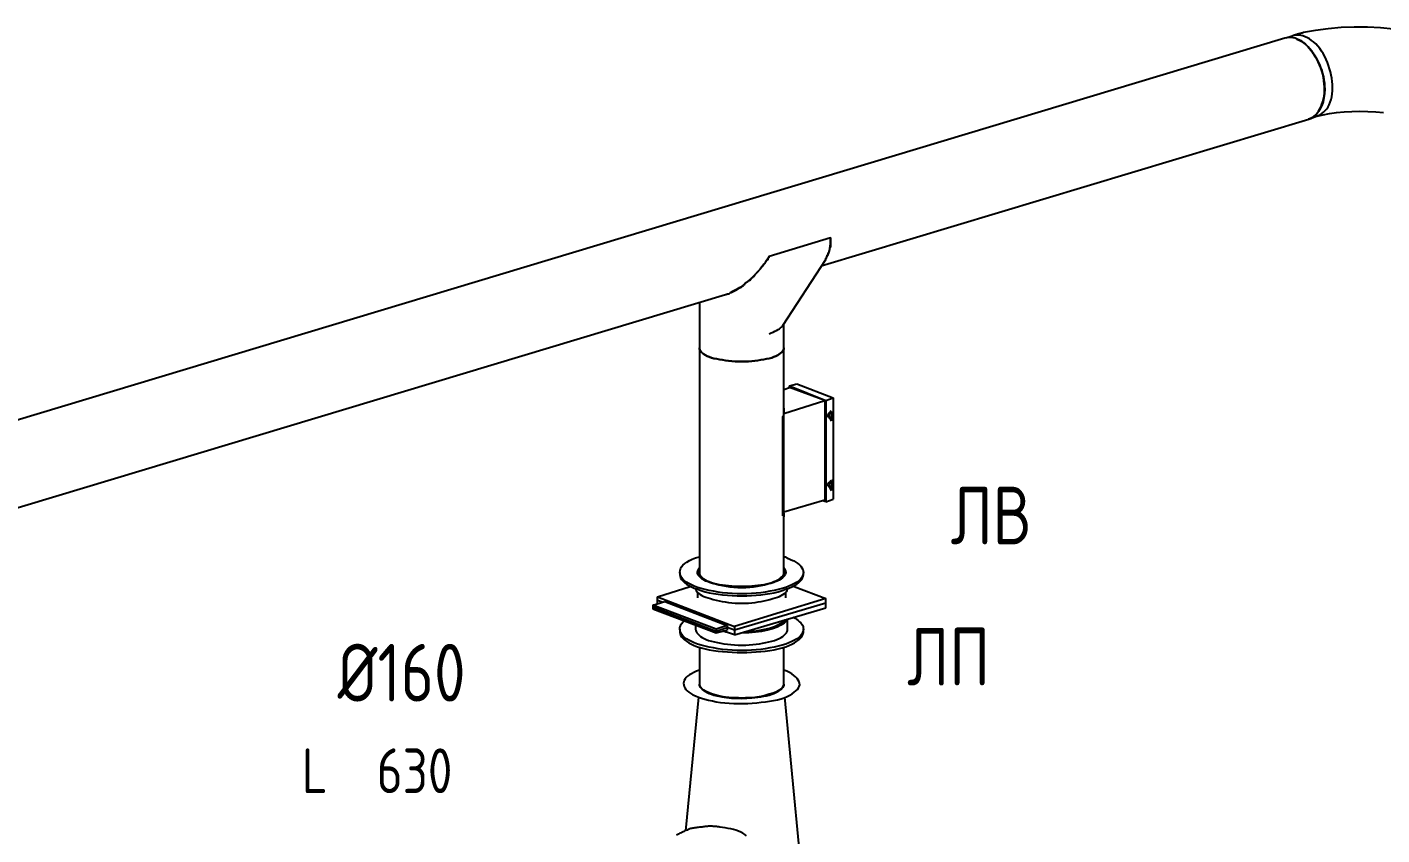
# Model space of a CAD drawing. Header units: metres. Extents: x 20 to 415, y 5 to 292.
# Drawn here: x 170.57 to 200.93, y 170.33 to 188.43 of the extents above; entities that cross this region are included whole.
import ezdxf

# ---------------------------------------------------------------- set-up
doc = ezdxf.new("R2010")
doc.units = ezdxf.units.M
for name, color, linetype in [('АРМАТУРА', 8, 'Continuous'), ('ВОЗДУХОВОДЫ', 7, 'Continuous'), ('ОБОЗНАЧЕНИЯ', 7, 'Continuous'), ('ОБОРУДОВАНИЕ', 8, 'Continuous')]:
    doc.layers.add(name, color=color, linetype=linetype)
doc.styles.add('GOST', font='isocpeur.ttf')

msp = doc.modelspace()

# ---------------------------------------------------------------- linework, layer by layer
at = {"layer": 'АРМАТУРА'}
for points in [[(187.653, 180.396), (187.82, 180.438)], [(187.653, 180.355), (187.653, 180.396)], [(187.653, 180.396), (188.465, 180.063)], [(187.82, 180.438), (188.632, 180.126)], [(187.528, 180.313), (187.653, 180.355)], [(188.444, 180.063), (187.653, 180.355)], [(188.465, 180.063), (188.632, 180.126)], [(188.632, 180.126), (188.632, 177.855)], [(187.507, 179.709), (187.513, 179.715), (187.517, 179.721), (187.521, 179.728), (187.523, 179.734), (187.525, 179.74), (187.527, 179.746), (187.527, 179.753), (187.528, 179.759), (187.528, 179.765), (187.528, 179.771)], [(187.507, 179.688), (187.513, 179.694), (187.517, 179.701), (187.521, 179.708), (187.523, 179.715), (187.525, 179.722), (187.527, 179.73), (187.527, 179.739), (187.528, 179.749), (187.528, 179.76), (187.528, 179.771)], [(187.507, 179.709), (187.513, 179.715), (187.517, 179.721), (187.521, 179.728), (187.523, 179.734), (187.525, 179.74), (187.527, 179.746), (187.527, 179.753), (187.528, 179.759), (187.528, 179.765), (187.528, 179.771)], [(187.528, 179.771), (188.444, 180.063)], [(187.528, 179.896), (187.528, 179.897), (187.528, 179.899), (187.528, 179.901), (187.528, 179.904), (187.528, 179.907), (187.528, 179.91), (187.528, 179.913), (187.528, 179.915), (187.528, 179.917), (187.528, 179.917)], [(187.528, 179.896), (187.528, 179.771)], [(187.528, 177.543), (187.528, 179.771)], [(187.528, 179.771), (187.528, 179.771), (187.528, 179.771)], [(188.444, 180.063), (188.444, 177.834)], [(188.465, 180.063), (188.465, 177.793)], [(188.528, 179.688), (188.527, 179.694), (188.526, 179.699), (188.523, 179.703), (188.52, 179.706), (188.517, 179.709), (188.514, 179.712), (188.511, 179.716), (188.509, 179.72), (188.507, 179.724), (188.507, 179.73), (188.512, 179.736), (188.517, 179.742), (188.521, 179.749), (188.525, 179.755), (188.528, 179.761), (188.531, 179.767), (188.534, 179.774), (188.538, 179.78), (188.543, 179.786), (188.549, 179.792)], [(188.59, 179.834), (188.549, 179.792)], [(188.569, 179.771), (188.564, 179.771), (188.559, 179.769), (188.556, 179.766), (188.553, 179.763), (188.551, 179.759), (188.55, 179.754), (188.549, 179.748), (188.549, 179.742), (188.549, 179.736), (188.549, 179.73), (188.549, 179.724), (188.549, 179.718), (188.549, 179.712), (188.55, 179.706), (188.551, 179.701), (188.553, 179.697), (188.556, 179.693), (188.559, 179.69), (188.564, 179.689), (188.569, 179.688)], [(188.569, 179.771), (188.611, 179.813)], [(188.59, 179.771), (188.632, 179.813)], [(188.59, 179.688), (188.591, 179.689), (188.592, 179.69), (188.595, 179.693), (188.597, 179.697), (188.601, 179.701), (188.604, 179.706), (188.606, 179.712), (188.609, 179.718), (188.61, 179.724), (188.611, 179.73), (188.611, 179.736), (188.611, 179.742), (188.61, 179.748), (188.61, 179.754), (188.608, 179.759), (188.606, 179.763), (188.604, 179.766), (188.6, 179.769), (188.596, 179.771), (188.59, 179.771)], [(188.59, 179.771), (188.59, 179.771), (188.59, 179.771)], [(187.507, 177.48), (187.507, 179.709)], [(187.507, 177.48), (187.507, 179.688)], [(188.528, 179.688), (188.569, 179.688)], [(188.549, 179.688), (188.59, 179.605)], [(188.611, 179.626), (188.569, 179.688)], [(188.569, 179.688), (188.569, 179.688), (188.569, 179.688)], [(188.632, 179.626), (188.59, 179.688)], [(188.59, 178.272), (188.549, 178.23)], [(188.569, 178.209), (188.611, 178.251)], [(188.59, 178.209), (188.632, 178.251)], [(188.632, 178.251), (188.611, 178.293)], [(188.528, 178.147), (188.527, 178.147), (188.526, 178.149), (188.523, 178.152), (188.52, 178.156), (188.517, 178.16), (188.514, 178.165), (188.511, 178.17), (188.509, 178.176), (188.507, 178.182), (188.507, 178.189), (188.512, 178.195), (188.517, 178.201), (188.521, 178.207), (188.525, 178.212), (188.528, 178.217), (188.531, 178.222), (188.534, 178.225), (188.538, 178.228), (188.543, 178.23), (188.549, 178.23)], [(188.528, 178.147), (188.569, 178.126)], [(188.569, 178.209), (188.564, 178.209), (188.559, 178.207), (188.556, 178.204), (188.553, 178.201), (188.551, 178.196), (188.55, 178.191), (188.549, 178.186), (188.549, 178.18), (188.549, 178.174), (188.549, 178.168), (188.549, 178.162), (188.549, 178.157), (188.549, 178.154), (188.55, 178.15), (188.551, 178.147), (188.553, 178.144), (188.556, 178.14), (188.559, 178.136), (188.564, 178.132), (188.569, 178.126)], [(188.549, 178.126), (188.59, 178.043)], [(188.611, 178.064), (188.569, 178.147)], [(188.569, 178.126), (188.569, 178.126), (188.569, 178.126)], [(188.59, 178.209), (188.59, 178.21), (188.59, 178.212), (188.59, 178.214), (188.59, 178.217), (188.59, 178.22), (188.59, 178.223), (188.59, 178.226), (188.59, 178.228), (188.59, 178.23), (188.59, 178.23)], [(188.59, 178.126), (188.591, 178.132), (188.592, 178.139), (188.595, 178.145), (188.597, 178.151), (188.601, 178.157), (188.604, 178.164), (188.606, 178.17), (188.609, 178.176), (188.61, 178.182), (188.611, 178.189), (188.611, 178.189), (188.611, 178.191), (188.61, 178.193), (188.61, 178.196), (188.608, 178.199), (188.606, 178.202), (188.604, 178.205), (188.6, 178.207), (188.596, 178.209), (188.59, 178.209)], [(188.632, 178.064), (188.59, 178.147)], [(188.444, 177.834), (187.528, 177.564)], [(188.465, 177.793), (188.403, 177.814)], [(188.465, 177.793), (188.632, 177.855)], [(187.528, 177.543), (187.528, 177.537), (187.528, 177.53), (187.527, 177.524), (187.527, 177.518), (187.525, 177.512), (187.523, 177.505), (187.521, 177.499), (187.517, 177.493), (187.513, 177.487), (187.507, 177.48)], [(187.528, 177.522), (187.528, 177.46)], [(184.799, 175.543), (184.695, 175.585)], [(188.465, 175.522), (186.424, 174.918), (186.257, 174.981)], [(184.591, 175.439), (186.007, 174.898), (186.257, 174.981)]]:
    msp.add_lwpolyline(points, dxfattribs=at)
at = {"layer": 'ВОЗДУХОВОДЫ'}
for points in [[(199.025, 188.269), (198.942, 188.249)], [(201.192, 188.391), (200.903, 188.419), (200.608, 188.434), (200.311, 188.435), (200.015, 188.423), (199.723, 188.398), (199.441, 188.361), (199.171, 188.311), (199.158, 188.305), (199.144, 188.301), (199.129, 188.297), (199.114, 188.293), (199.098, 188.29), (199.082, 188.287), (199.067, 188.284), (199.052, 188.28), (199.038, 188.275), (199.025, 188.269)], [(198.754, 188.186), (141.185, 170.836)], [(199.296, 186.374), (199.338, 186.39), (199.378, 186.411), (199.416, 186.439), (199.451, 186.471), (199.483, 186.509), (199.513, 186.553), (199.541, 186.6), (199.566, 186.653), (199.588, 186.709), (199.608, 186.77), (199.625, 186.828), (199.636, 186.889), (199.643, 186.954), (199.646, 187.021), (199.645, 187.09), (199.64, 187.161), (199.632, 187.234), (199.62, 187.308), (199.605, 187.382), (199.588, 187.457), (199.561, 187.525), (199.533, 187.592), (199.502, 187.657), (199.469, 187.72), (199.434, 187.78), (199.397, 187.838), (199.358, 187.893), (199.318, 187.946), (199.277, 187.995), (199.233, 188.04), (199.184, 188.081), (199.134, 188.116), (199.084, 188.144), (199.035, 188.167), (198.986, 188.184), (198.938, 188.195), (198.891, 188.201), (198.844, 188.201), (198.799, 188.196), (198.754, 188.186)], [(198.921, 188.228), (198.775, 188.186)], [(199.463, 186.437), (199.506, 186.452), (199.547, 186.472), (199.587, 186.497), (199.625, 186.527), (199.66, 186.562), (199.694, 186.602), (199.724, 186.646), (199.751, 186.696), (199.775, 186.751), (199.796, 186.811), (199.807, 186.875), (199.815, 186.941), (199.821, 187.008), (199.823, 187.077), (199.822, 187.147), (199.817, 187.218), (199.808, 187.289), (199.795, 187.359), (199.777, 187.43), (199.754, 187.499), (199.734, 187.573), (199.709, 187.644), (199.682, 187.712), (199.65, 187.777), (199.616, 187.84), (199.579, 187.899), (199.538, 187.955), (199.495, 188.008), (199.449, 188.057), (199.4, 188.103), (199.355, 188.138), (199.308, 188.17), (199.26, 188.197), (199.211, 188.219), (199.161, 188.236), (199.111, 188.247), (199.061, 188.252), (199.013, 188.251), (198.966, 188.243), (198.921, 188.228)], [(199.025, 188.165), (199.075, 188.144), (199.123, 188.118), (199.17, 188.087), (199.215, 188.05), (199.26, 188.009), (199.303, 187.963), (199.345, 187.912), (199.385, 187.855), (199.424, 187.794), (199.463, 187.728), (199.498, 187.664), (199.53, 187.599), (199.558, 187.531), (199.583, 187.462), (199.603, 187.392), (199.62, 187.322), (199.633, 187.251), (199.643, 187.18), (199.648, 187.11), (199.65, 187.041)], [(199.65, 187.041), (199.646, 186.943), (199.633, 186.849), (199.613, 186.761), (199.585, 186.68), (199.551, 186.606), (199.511, 186.54), (199.464, 186.483), (199.413, 186.436), (199.357, 186.399), (199.296, 186.374)], [(199.483, 186.437), (199.612, 186.471), (199.756, 186.499), (199.915, 186.521), (200.084, 186.537), (200.259, 186.546), (200.439, 186.549), (200.619, 186.546), (200.796, 186.537), (200.967, 186.521)], [(188.361, 183.083), (199.296, 186.374)], [(199.296, 186.374), (199.295, 186.374), (199.294, 186.374), (199.291, 186.374), (199.289, 186.374), (199.286, 186.374), (199.282, 186.374), (199.28, 186.374), (199.277, 186.374), (199.276, 186.374), (199.275, 186.374)], [(199.296, 186.374), (199.463, 186.437)], [(188.569, 183.708), (187.195, 183.291)], [(188.569, 183.708), (188.569, 183.708), (188.569, 183.702), (188.569, 183.698), (188.569, 183.694), (188.569, 183.692), (188.569, 183.69), (188.569, 183.689), (188.569, 183.688), (188.569, 183.687), (188.569, 183.687), (188.569, 183.687), (188.569, 183.687), (188.569, 183.685), (188.569, 183.683), (188.569, 183.68), (188.569, 183.677), (188.569, 183.674), (188.569, 183.671), (188.569, 183.669), (188.569, 183.667), (188.569, 183.666), (188.569, 183.661), (188.569, 183.656), (188.569, 183.653), (188.569, 183.65), (188.569, 183.648), (188.569, 183.647), (188.569, 183.646), (188.569, 183.646), (188.569, 183.646), (188.569, 183.646), (188.569, 183.64), (188.569, 183.635), (188.569, 183.632), (188.569, 183.629), (188.569, 183.627), (188.569, 183.626), (188.569, 183.625), (188.569, 183.625), (188.569, 183.625), (188.569, 183.625), (188.569, 183.619), (188.569, 183.615), (188.569, 183.611), (188.569, 183.608), (188.569, 183.607), (188.569, 183.605), (188.569, 183.604), (188.569, 183.604), (188.569, 183.604), (188.569, 183.604), (188.569, 183.598), (188.569, 183.594), (188.569, 183.59), (188.569, 183.588), (188.569, 183.586), (188.569, 183.585), (188.569, 183.584), (188.569, 183.583), (188.569, 183.583), (188.569, 183.583), (188.569, 183.577), (188.569, 183.571), (188.569, 183.565), (188.569, 183.56), (188.569, 183.555), (188.569, 183.55), (188.569, 183.547), (188.569, 183.544), (188.569, 183.542), (188.569, 183.541), (188.569, 183.535), (188.569, 183.529), (188.569, 183.523), (188.569, 183.518), (188.569, 183.513), (188.569, 183.508), (188.569, 183.505), (188.569, 183.502), (188.569, 183.5), (188.569, 183.5), (188.564, 183.493), (188.559, 183.487), (188.556, 183.482), (188.553, 183.476), (188.551, 183.471), (188.55, 183.467), (188.549, 183.463), (188.549, 183.461), (188.549, 183.459), (188.549, 183.458), (188.548, 183.451), (188.546, 183.444), (188.544, 183.435), (188.541, 183.426), (188.538, 183.416), (188.535, 183.407), (188.532, 183.398), (188.53, 183.39), (188.528, 183.382), (188.528, 183.375), (188.527, 183.369), (188.526, 183.362), (188.523, 183.356), (188.52, 183.35), (188.517, 183.344), (188.514, 183.337), (188.511, 183.331), (188.509, 183.325), (188.507, 183.319), (188.507, 183.312), (188.501, 183.306), (188.496, 183.3), (188.493, 183.294), (188.489, 183.287), (188.486, 183.281), (188.483, 183.275), (188.479, 183.269), (188.476, 183.262), (188.471, 183.256), (188.465, 183.25), (188.465, 183.249), (188.465, 183.248), (188.465, 183.245), (188.464, 183.243), (188.463, 183.239), (188.461, 183.236), (188.458, 183.234), (188.455, 183.231), (188.45, 183.23), (188.444, 183.229)], [(188.465, 183.229), (188.471, 183.236), (188.476, 183.244), (188.479, 183.253), (188.483, 183.263), (188.486, 183.273), (188.489, 183.285), (188.493, 183.296), (188.496, 183.308), (188.501, 183.321), (188.507, 183.333), (188.519, 183.353), (188.529, 183.375), (188.539, 183.399), (188.547, 183.424), (188.554, 183.45), (188.559, 183.477), (188.564, 183.504), (188.567, 183.531), (188.569, 183.558), (188.569, 183.583), (188.569, 183.596), (188.569, 183.608), (188.569, 183.62), (188.569, 183.632), (188.569, 183.643), (188.569, 183.654), (188.569, 183.663), (188.569, 183.672), (188.569, 183.68), (188.569, 183.687), (188.569, 183.688), (188.569, 183.689), (188.569, 183.692), (188.569, 183.695), (188.569, 183.698), (188.569, 183.701), (188.569, 183.704), (188.569, 183.706), (188.569, 183.707), (188.569, 183.708)], [(186.216, 182.438), (186.217, 182.438), (186.22, 182.44), (186.226, 182.442), (186.233, 182.445), (186.242, 182.448), (186.252, 182.451), (186.263, 182.454), (186.274, 182.456), (186.287, 182.458), (186.299, 182.458), (186.306, 182.465), (186.314, 182.471), (186.323, 182.477), (186.334, 182.483), (186.346, 182.49), (186.359, 182.496), (186.373, 182.502), (186.389, 182.508), (186.406, 182.515), (186.424, 182.521), (186.437, 182.528), (186.449, 182.536), (186.462, 182.544), (186.475, 182.553), (186.489, 182.562), (186.504, 182.572), (186.519, 182.581), (186.535, 182.59), (186.552, 182.597), (186.57, 182.604), (186.582, 182.616), (186.595, 182.627), (186.607, 182.637), (186.619, 182.647), (186.63, 182.656), (186.64, 182.666), (186.65, 182.675), (186.659, 182.686), (186.667, 182.696), (186.674, 182.708), (186.686, 182.715), (186.697, 182.721), (186.707, 182.727), (186.717, 182.733), (186.726, 182.74), (186.735, 182.746), (186.745, 182.752), (186.755, 182.758), (186.766, 182.764), (186.778, 182.771), (186.784, 182.778), (186.791, 182.786), (186.797, 182.794), (186.804, 182.803), (186.812, 182.812), (186.82, 182.822), (186.829, 182.831), (186.839, 182.839), (186.85, 182.847), (186.861, 182.854), (186.868, 182.861), (186.874, 182.869), (186.88, 182.877), (186.886, 182.886), (186.893, 182.896), (186.899, 182.905), (186.905, 182.914), (186.911, 182.923), (186.918, 182.931), (186.924, 182.937), (186.93, 182.944), (186.936, 182.95), (186.943, 182.956), (186.949, 182.962), (186.955, 182.969), (186.961, 182.975), (186.968, 182.981), (186.974, 182.987), (186.98, 182.994), (186.986, 183), (186.993, 183.006), (186.999, 183.012), (187.005, 183.019), (187.01, 183.025), (187.015, 183.031), (187.019, 183.037), (187.023, 183.044), (187.026, 183.05), (187.027, 183.056), (187.028, 183.062), (187.034, 183.068), (187.04, 183.073), (187.046, 183.077), (187.052, 183.08), (187.057, 183.083), (187.061, 183.087), (187.065, 183.09), (187.067, 183.094), (187.069, 183.098), (187.07, 183.104), (187.075, 183.11), (187.08, 183.116), (187.084, 183.122), (187.087, 183.128), (187.091, 183.133), (187.094, 183.137), (187.097, 183.141), (187.101, 183.143), (187.106, 183.145), (187.111, 183.146), (187.112, 183.152), (187.113, 183.158), (187.116, 183.164), (187.119, 183.169), (187.122, 183.174), (187.125, 183.179), (187.128, 183.182), (187.13, 183.185), (187.132, 183.187), (187.132, 183.187), (187.138, 183.193), (187.142, 183.198), (187.146, 183.202), (187.148, 183.205), (187.15, 183.208), (187.152, 183.211), (187.152, 183.215), (187.153, 183.219), (187.153, 183.223), (187.153, 183.229), (187.154, 183.229), (187.155, 183.229), (187.158, 183.229), (187.16, 183.229), (187.163, 183.229), (187.167, 183.229), (187.169, 183.229), (187.172, 183.229), (187.173, 183.229), (187.174, 183.229), (187.174, 183.235), (187.174, 183.239), (187.174, 183.243), (187.174, 183.245), (187.174, 183.247), (187.174, 183.249), (187.174, 183.249), (187.174, 183.25), (187.174, 183.25), (187.174, 183.25), (187.174, 183.25), (187.176, 183.252), (187.178, 183.254), (187.181, 183.257), (187.184, 183.26), (187.187, 183.263), (187.19, 183.266), (187.193, 183.269), (187.194, 183.27), (187.195, 183.271), (187.195, 183.271), (187.195, 183.273), (187.195, 183.275), (187.195, 183.278), (187.195, 183.281), (187.195, 183.284), (187.195, 183.287), (187.195, 183.289), (187.195, 183.291), (187.195, 183.291)], [(187.195, 183.291), (187.176, 183.261), (187.157, 183.231), (187.138, 183.202), (187.118, 183.174), (187.098, 183.146), (187.078, 183.118), (187.056, 183.089), (187.034, 183.06), (187.011, 183.03), (186.986, 183), (186.929, 182.938), (186.869, 182.876), (186.807, 182.815), (186.743, 182.757), (186.677, 182.701), (186.609, 182.647), (186.539, 182.598), (186.467, 182.553), (186.394, 182.514), (186.32, 182.479)], [(187.507, 181.75), (188.465, 183.229)], [(141.726, 169.045), (186.216, 182.438)], [(185.633, 182.271), (185.633, 181.813)], [(185.633, 181.813), (185.633, 181.25)], [(187.195, 181.563), (187.243, 181.581), (187.287, 181.6), (187.328, 181.619), (187.365, 181.638), (187.398, 181.656), (187.427, 181.675), (187.453, 181.694), (187.475, 181.713), (187.493, 181.731), (187.507, 181.75)], [(187.528, 181.25), (187.528, 181.771)], [(185.633, 181.25), (185.633, 176.21)], [(187.528, 181.25), (187.525, 181.225), (187.516, 181.2), (187.501, 181.176), (187.481, 181.152), (187.455, 181.128), (187.424, 181.105), (187.389, 181.083), (187.349, 181.061), (187.305, 181.041), (187.257, 181.021), (187.2, 181.009), (187.14, 180.997), (187.078, 180.985), (187.013, 180.974), (186.947, 180.964), (186.879, 180.955), (186.809, 180.948), (186.738, 180.943), (186.665, 180.939), (186.591, 180.938), (186.511, 180.939), (186.433, 180.943), (186.358, 180.948), (186.286, 180.955), (186.216, 180.964), (186.148, 180.974), (186.083, 180.985), (186.021, 180.997), (185.961, 181.009), (185.903, 181.021), (185.855, 181.041), (185.811, 181.061), (185.771, 181.083), (185.736, 181.105), (185.705, 181.128), (185.68, 181.152), (185.66, 181.176), (185.645, 181.2), (185.636, 181.225), (185.633, 181.25)], [(185.633, 181.25), (185.636, 181.225), (185.645, 181.2), (185.66, 181.176), (185.68, 181.152), (185.705, 181.128), (185.736, 181.105), (185.771, 181.083), (185.811, 181.061), (185.855, 181.041), (185.903, 181.021), (185.961, 181.009), (186.021, 180.997), (186.083, 180.985), (186.148, 180.974), (186.216, 180.964), (186.286, 180.955), (186.358, 180.948), (186.433, 180.943), (186.511, 180.939), (186.591, 180.938), (186.665, 180.939), (186.738, 180.943), (186.809, 180.948), (186.879, 180.955), (186.947, 180.964), (187.013, 180.974), (187.078, 180.985), (187.14, 180.997), (187.2, 181.009), (187.257, 181.021), (187.305, 181.041), (187.349, 181.061), (187.389, 181.083), (187.424, 181.105), (187.455, 181.128), (187.481, 181.152), (187.501, 181.176), (187.516, 181.2), (187.525, 181.225), (187.528, 181.25)], [(187.528, 179.771), (187.528, 181.25)], [(187.528, 176.21), (187.528, 177.501)], [(185.633, 174.544), (185.633, 173.71)], [(187.528, 173.71), (187.528, 174.544)], [(185.633, 174.023), (185.567, 173.997), (185.508, 173.971), (185.455, 173.943), (185.409, 173.914), (185.369, 173.885), (185.337, 173.855), (185.312, 173.825), (185.293, 173.793), (185.282, 173.762), (185.278, 173.731), (185.282, 173.694), (185.291, 173.659), (185.307, 173.624), (185.33, 173.591), (185.359, 173.559), (185.396, 173.529), (185.439, 173.499), (185.489, 173.471), (185.547, 173.444), (185.612, 173.419)], [(185.612, 173.419), (185.683, 173.394), (185.759, 173.372), (185.839, 173.351), (185.924, 173.332), (186.013, 173.315), (186.105, 173.3), (186.201, 173.289), (186.3, 173.28), (186.402, 173.275), (186.507, 173.273), (186.613, 173.274), (186.717, 173.278), (186.819, 173.284), (186.92, 173.292), (187.018, 173.302), (187.113, 173.314), (187.206, 173.327), (187.296, 173.342), (187.382, 173.359), (187.465, 173.377), (187.537, 173.403), (187.603, 173.432), (187.662, 173.462), (187.714, 173.493), (187.76, 173.526), (187.798, 173.559), (187.83, 173.592), (187.855, 173.625), (187.872, 173.658), (187.882, 173.69), (187.878, 173.727), (187.867, 173.764), (187.849, 173.801), (187.823, 173.837), (187.791, 173.872), (187.752, 173.906), (187.705, 173.938), (187.653, 173.968), (187.594, 173.997), (187.528, 174.023)], [(185.633, 173.71), (185.636, 173.685), (185.645, 173.661), (185.66, 173.636), (185.68, 173.612), (185.705, 173.588), (185.736, 173.565), (185.771, 173.543), (185.811, 173.521), (185.855, 173.501), (185.903, 173.481), (185.961, 173.464), (186.021, 173.449), (186.083, 173.436), (186.148, 173.425), (186.216, 173.416), (186.286, 173.409), (186.358, 173.404), (186.433, 173.401), (186.511, 173.399), (186.591, 173.398)], [(185.633, 173.71), (185.635, 173.686), (185.642, 173.663), (185.654, 173.641), (185.671, 173.619), (185.693, 173.599), (185.718, 173.579), (185.748, 173.559), (185.782, 173.54), (185.82, 173.521), (185.862, 173.502)], [(187.528, 173.71), (187.525, 173.685), (187.516, 173.661), (187.501, 173.636), (187.481, 173.612), (187.455, 173.588), (187.424, 173.565), (187.389, 173.543), (187.349, 173.521), (187.305, 173.501), (187.257, 173.481), (187.2, 173.464), (187.14, 173.449), (187.078, 173.436), (187.013, 173.425), (186.947, 173.416), (186.879, 173.409), (186.809, 173.404), (186.738, 173.401), (186.665, 173.399), (186.591, 173.398), (186.511, 173.399), (186.433, 173.401), (186.358, 173.404), (186.286, 173.409), (186.216, 173.416), (186.148, 173.425), (186.083, 173.436), (186.021, 173.449), (185.961, 173.464), (185.903, 173.481), (185.855, 173.501), (185.811, 173.521), (185.771, 173.543), (185.736, 173.565), (185.705, 173.588), (185.68, 173.612), (185.66, 173.636), (185.645, 173.661), (185.636, 173.685), (185.633, 173.71)], [(187.195, 173.481), (187.11, 173.453), (187.019, 173.431), (186.922, 173.414), (186.822, 173.402), (186.718, 173.395), (186.613, 173.393), (186.507, 173.394), (186.401, 173.399), (186.297, 173.408), (186.195, 173.419), (186.098, 173.439), (186.008, 173.461), (185.926, 173.486), (185.853, 173.513), (185.789, 173.541), (185.735, 173.572), (185.691, 173.604), (185.659, 173.638), (185.639, 173.674), (185.633, 173.71)], [(185.862, 173.502), (185.947, 173.473), (186.04, 173.448), (186.14, 173.426), (186.244, 173.41), (186.354, 173.398), (186.466, 173.391), (186.58, 173.39), (186.695, 173.394), (186.81, 173.403), (186.924, 173.419), (187.027, 173.434), (187.123, 173.453), (187.211, 173.476), (187.289, 173.504), (187.359, 173.533), (187.417, 173.566), (187.464, 173.6), (187.499, 173.636), (187.521, 173.673), (187.528, 173.71)], [(186.591, 173.398), (186.665, 173.399), (186.738, 173.401), (186.809, 173.404), (186.879, 173.409), (186.947, 173.416), (187.013, 173.425), (187.078, 173.436), (187.14, 173.449), (187.2, 173.464), (187.257, 173.481), (187.305, 173.501), (187.349, 173.521), (187.389, 173.543), (187.424, 173.565), (187.455, 173.588), (187.481, 173.612), (187.501, 173.636), (187.516, 173.661), (187.525, 173.685), (187.528, 173.71)], [(187.528, 173.71), (187.524, 173.685), (187.513, 173.659), (187.495, 173.632), (187.471, 173.606), (187.439, 173.58), (187.402, 173.556), (187.359, 173.533), (187.309, 173.513), (187.255, 173.496), (187.195, 173.481)], [(185.612, 173.419), (185.32, 170.419)], [(188.049, 168.191), (187.549, 173.419)]]:
    msp.add_lwpolyline(points, dxfattribs=at)
at = {"layer": 'ОБОРУДОВАНИЕ'}
for points in [[(185.195, 176.21), (185.2, 176.253), (185.213, 176.295), (185.235, 176.335), (185.265, 176.374), (185.304, 176.41), (185.353, 176.445), (185.409, 176.478), (185.475, 176.509), (185.549, 176.538), (185.633, 176.564)], [(187.528, 176.564), (187.54, 176.563), (187.551, 176.562), (187.561, 176.559), (187.571, 176.555), (187.58, 176.551), (187.589, 176.546), (187.599, 176.541), (187.609, 176.535), (187.62, 176.528), (187.632, 176.522)], [(187.632, 176.522), (187.692, 176.497), (187.747, 176.47), (187.796, 176.442), (187.839, 176.412), (187.877, 176.382), (187.908, 176.35), (187.933, 176.317), (187.951, 176.282), (187.962, 176.247), (187.965, 176.21)], [(187.965, 176.21), (187.961, 176.172), (187.948, 176.135), (187.927, 176.099), (187.898, 176.063), (187.861, 176.028), (187.817, 175.994), (187.765, 175.962), (187.707, 175.931), (187.641, 175.903), (187.57, 175.877), (187.486, 175.852), (187.398, 175.829), (187.306, 175.808), (187.21, 175.789), (187.111, 175.772), (187.01, 175.758), (186.907, 175.747), (186.802, 175.738), (186.697, 175.733), (186.591, 175.731), (186.479, 175.733), (186.369, 175.738), (186.261, 175.747), (186.155, 175.758), (186.052, 175.772), (185.952, 175.789), (185.855, 175.808), (185.763, 175.829), (185.675, 175.852), (185.591, 175.877), (185.519, 175.903), (185.454, 175.931), (185.395, 175.962), (185.344, 175.994), (185.299, 176.028), (185.262, 176.063), (185.233, 176.099), (185.212, 176.135), (185.2, 176.172), (185.195, 176.21)], [(185.195, 176.21), (185.195, 176.168)], [(185.195, 176.168), (185.2, 176.131), (185.212, 176.094), (185.233, 176.057), (185.262, 176.021), (185.299, 175.986), (185.344, 175.952), (185.395, 175.92), (185.454, 175.89), (185.519, 175.861), (185.591, 175.835), (185.675, 175.806), (185.763, 175.78), (185.855, 175.758), (185.952, 175.739), (186.052, 175.723), (186.155, 175.711), (186.261, 175.701), (186.369, 175.694), (186.479, 175.69), (186.591, 175.689), (186.697, 175.69), (186.802, 175.694), (186.907, 175.701), (187.01, 175.711), (187.111, 175.723), (187.21, 175.739), (187.306, 175.758), (187.398, 175.78), (187.486, 175.806), (187.57, 175.835), (187.641, 175.861), (187.707, 175.89), (187.765, 175.92), (187.817, 175.952), (187.861, 175.986), (187.898, 176.021), (187.927, 176.057), (187.948, 176.094), (187.961, 176.131), (187.965, 176.168)], [(185.591, 176.21), (185.592, 176.222), (185.593, 176.233), (185.596, 176.243), (185.6, 176.252), (185.604, 176.262), (185.609, 176.271), (185.614, 176.281), (185.62, 176.291), (185.626, 176.302), (185.633, 176.314)], [(187.57, 176.21), (187.566, 176.185), (187.557, 176.16), (187.542, 176.135), (187.521, 176.111), (187.494, 176.088), (187.462, 176.064), (187.424, 176.042), (187.38, 176.02), (187.332, 176), (187.278, 175.981), (187.22, 175.963), (187.158, 175.946), (187.094, 175.931), (187.027, 175.917), (186.958, 175.905), (186.887, 175.895), (186.814, 175.887), (186.74, 175.881), (186.666, 175.878), (186.591, 175.877), (186.51, 175.878), (186.431, 175.881), (186.354, 175.887), (186.278, 175.895), (186.205, 175.905), (186.135, 175.917), (186.067, 175.931), (186.002, 175.946), (185.941, 175.963), (185.882, 175.981), (185.829, 176), (185.78, 176.02), (185.737, 176.042), (185.699, 176.064), (185.666, 176.088), (185.64, 176.111), (185.618, 176.135), (185.603, 176.16), (185.594, 176.185), (185.591, 176.21)], [(185.633, 176.314), (185.612, 176.283), (185.6, 176.252), (185.596, 176.221), (185.601, 176.19), (185.614, 176.16), (185.635, 176.131), (185.665, 176.103), (185.702, 176.075), (185.747, 176.048), (185.799, 176.022), (185.859, 175.998), (185.924, 175.975), (185.994, 175.954), (186.069, 175.935), (186.148, 175.918), (186.231, 175.904), (186.317, 175.892), (186.406, 175.884), (186.498, 175.878), (186.591, 175.877)], [(185.633, 176.21), (185.636, 176.185), (185.645, 176.16), (185.66, 176.135), (185.68, 176.111), (185.705, 176.088), (185.736, 176.064), (185.771, 176.042), (185.811, 176.02), (185.855, 176), (185.903, 175.981), (185.961, 175.963), (186.021, 175.948), (186.083, 175.935), (186.148, 175.924), (186.216, 175.916), (186.286, 175.909), (186.358, 175.904), (186.433, 175.9), (186.511, 175.898), (186.591, 175.897)], [(187.528, 176.21), (187.525, 176.185), (187.516, 176.16), (187.501, 176.135), (187.481, 176.111), (187.455, 176.088), (187.424, 176.064), (187.389, 176.042), (187.349, 176.02), (187.305, 176), (187.257, 175.981), (187.2, 175.963), (187.14, 175.948), (187.078, 175.935), (187.013, 175.924), (186.947, 175.916), (186.879, 175.909), (186.809, 175.904), (186.738, 175.9), (186.665, 175.898), (186.591, 175.897), (186.511, 175.898), (186.433, 175.9), (186.358, 175.904), (186.286, 175.909), (186.216, 175.916), (186.148, 175.924), (186.083, 175.935), (186.021, 175.948), (185.961, 175.963), (185.903, 175.981), (185.855, 176), (185.811, 176.02), (185.771, 176.042), (185.736, 176.064), (185.705, 176.088), (185.68, 176.111), (185.66, 176.135), (185.645, 176.16), (185.636, 176.185), (185.633, 176.21)], [(186.591, 175.877), (186.678, 175.878), (186.765, 175.884), (186.85, 175.892), (186.934, 175.904), (187.015, 175.918), (187.093, 175.935), (187.167, 175.954), (187.237, 175.975), (187.302, 175.998), (187.361, 176.022), (187.414, 176.048), (187.459, 176.075), (187.496, 176.103), (187.525, 176.131), (187.546, 176.16), (187.559, 176.19), (187.564, 176.221), (187.561, 176.252), (187.549, 176.283), (187.528, 176.314)], [(186.591, 175.897), (186.665, 175.898), (186.738, 175.9), (186.809, 175.904), (186.879, 175.909), (186.947, 175.916), (187.013, 175.924), (187.078, 175.935), (187.14, 175.948), (187.2, 175.963), (187.257, 175.981), (187.305, 176), (187.349, 176.02), (187.389, 176.042), (187.424, 176.064), (187.455, 176.088), (187.481, 176.111), (187.501, 176.135), (187.516, 176.16), (187.525, 176.185), (187.528, 176.21)], [(187.528, 176.314), (187.534, 176.302), (187.54, 176.291), (187.546, 176.281), (187.552, 176.271), (187.556, 176.262), (187.561, 176.252), (187.565, 176.243), (187.567, 176.233), (187.569, 176.222), (187.57, 176.21)], [(187.965, 176.168), (187.965, 176.21)], [(184.695, 175.668), (185.424, 175.897)], [(185.549, 175.835), (185.559, 175.81), (185.574, 175.785), (185.595, 175.761), (185.622, 175.738), (185.653, 175.715), (185.69, 175.694), (185.732, 175.674), (185.778, 175.656), (185.828, 175.64), (185.882, 175.627), (185.946, 175.608), (186.01, 175.592), (186.076, 175.577), (186.144, 175.563), (186.213, 175.551), (186.284, 175.541), (186.358, 175.533), (186.433, 175.527), (186.511, 175.524), (186.591, 175.522), (186.665, 175.524), (186.738, 175.527), (186.81, 175.533), (186.881, 175.541), (186.95, 175.551), (187.018, 175.563), (187.085, 175.577), (187.151, 175.592), (187.215, 175.608), (187.278, 175.627), (187.332, 175.64), (187.383, 175.656), (187.429, 175.674), (187.47, 175.694), (187.507, 175.715), (187.539, 175.738), (187.565, 175.761), (187.587, 175.785), (187.602, 175.81), (187.611, 175.835)], [(187.757, 175.897), (188.465, 175.627)], [(184.591, 175.481), (184.862, 175.564)], [(184.695, 175.522), (184.695, 175.668)], [(184.695, 175.668), (186.424, 175.002)], [(184.862, 175.564), (186.257, 175.023)], [(185.591, 175.772), (185.591, 175.647)], [(188.465, 175.627), (186.424, 175.002)], [(187.57, 175.647), (187.57, 175.772)], [(187.57, 175.647), (187.57, 175.647), (187.57, 175.647)], [(188.465, 175.418), (188.465, 175.627)], [(184.591, 175.481), (184.591, 175.397)], [(186.007, 174.939), (184.591, 175.481)], [(184.591, 175.397), (186.007, 174.856)], [(186.424, 174.814), (188.465, 175.418)], [(187.736, 175.21), (187.778, 175.185), (187.816, 175.16), (187.85, 175.134), (187.88, 175.109), (187.906, 175.083), (187.927, 175.056), (187.943, 175.028), (187.956, 174.999), (187.963, 174.97), (187.965, 174.939)], [(185.195, 174.939), (185.196, 174.958), (185.198, 174.977), (185.202, 174.995), (185.208, 175.014), (185.216, 175.033), (185.227, 175.052), (185.24, 175.07), (185.256, 175.089), (185.276, 175.108), (185.299, 175.127)], [(185.195, 174.939), (185.195, 174.877)], [(187.965, 174.939), (187.961, 174.902), (187.948, 174.865), (187.927, 174.828), (187.898, 174.792), (187.861, 174.757), (187.817, 174.723), (187.765, 174.691), (187.707, 174.661), (187.641, 174.632), (187.57, 174.606), (187.486, 174.582), (187.398, 174.559), (187.306, 174.538), (187.21, 174.519), (187.111, 174.502), (187.01, 174.487), (186.907, 174.476), (186.802, 174.468), (186.697, 174.462), (186.591, 174.46), (186.479, 174.462), (186.369, 174.468), (186.261, 174.476), (186.155, 174.487), (186.052, 174.502), (185.952, 174.519), (185.855, 174.538), (185.763, 174.559), (185.675, 174.582), (185.591, 174.606), (185.519, 174.632), (185.454, 174.661), (185.395, 174.691), (185.344, 174.723), (185.299, 174.757), (185.262, 174.792), (185.233, 174.828), (185.212, 174.865), (185.2, 174.902), (185.195, 174.939)], [(185.549, 175.023), (185.549, 174.939)], [(185.549, 174.939), (185.552, 174.914), (185.562, 174.887), (185.577, 174.86), (185.598, 174.833), (185.625, 174.807), (185.657, 174.78), (185.695, 174.755), (185.739, 174.731), (185.787, 174.709), (185.841, 174.689), (185.905, 174.671), (185.971, 174.655), (186.04, 174.639), (186.111, 174.626), (186.184, 174.614), (186.261, 174.604), (186.339, 174.596), (186.421, 174.59), (186.504, 174.586), (186.591, 174.585), (186.671, 174.586), (186.75, 174.59), (186.828, 174.596), (186.904, 174.604), (186.978, 174.614), (187.051, 174.626), (187.122, 174.639), (187.19, 174.655), (187.256, 174.671), (187.32, 174.689), (187.373, 174.709), (187.422, 174.731), (187.465, 174.755), (187.503, 174.78), (187.536, 174.807), (187.563, 174.833), (187.584, 174.86), (187.599, 174.887), (187.608, 174.914), (187.611, 174.939)], [(186.257, 175.023), (186.007, 174.939)], [(186.007, 174.939), (186.007, 174.856)], [(186.007, 174.856), (186.257, 174.918)], [(186.257, 175.023), (186.257, 174.918)], [(186.424, 175.002), (186.424, 174.814)], [(187.611, 175.168), (187.581, 175.119), (187.531, 175.072), (187.462, 175.028), (187.375, 174.987), (187.273, 174.95), (187.157, 174.918), (187.029, 174.892), (186.891, 174.872), (186.744, 174.86), (186.591, 174.856)], [(186.653, 174.877), (186.782, 174.886), (186.904, 174.899), (187.02, 174.917), (187.127, 174.939), (187.226, 174.965), (187.314, 174.995), (187.392, 175.029), (187.458, 175.065), (187.51, 175.105), (187.549, 175.148)], [(187.549, 175.148), (187.51, 175.105), (187.458, 175.065), (187.392, 175.029), (187.314, 174.995), (187.226, 174.965), (187.127, 174.939), (187.02, 174.917), (186.904, 174.899), (186.782, 174.886), (186.653, 174.877)], [(187.611, 174.939), (187.611, 175.168)], [(187.965, 174.877), (187.965, 174.939)], [(185.195, 174.877), (185.2, 174.84), (185.212, 174.804), (185.233, 174.77), (185.262, 174.736), (185.299, 174.702), (185.344, 174.67), (185.395, 174.638), (185.454, 174.606), (185.519, 174.575), (185.591, 174.544), (185.675, 174.52), (185.763, 174.499), (185.855, 174.48), (185.952, 174.464), (186.052, 174.45), (186.155, 174.439), (186.261, 174.43), (186.369, 174.424), (186.479, 174.42), (186.591, 174.419), (186.697, 174.42), (186.802, 174.424), (186.907, 174.43), (187.01, 174.439), (187.111, 174.45), (187.21, 174.464), (187.306, 174.48), (187.398, 174.499), (187.486, 174.52), (187.57, 174.544), (187.641, 174.575), (187.707, 174.606), (187.765, 174.638), (187.817, 174.67), (187.861, 174.702), (187.898, 174.736), (187.927, 174.77), (187.948, 174.804), (187.961, 174.84), (187.965, 174.877)], [(186.237, 174.877), (186.23, 174.877), (186.222, 174.879), (186.213, 174.881), (186.204, 174.884), (186.195, 174.887), (186.186, 174.89), (186.177, 174.893), (186.168, 174.896), (186.16, 174.897), (186.153, 174.898)], [(186.424, 174.814), (186.174, 174.898)], [(186.69, 170.311), (186.653, 170.336), (186.608, 170.366), (186.559, 170.392), (186.507, 170.414), (186.452, 170.434), (186.395, 170.451), (186.337, 170.465), (186.277, 170.477), (186.215, 170.488), (186.153, 170.496), (186.091, 170.503), (186.066, 170.508), (186.041, 170.513), (186.016, 170.517), (185.992, 170.519), (185.969, 170.521), (185.945, 170.522), (185.923, 170.523), (185.901, 170.523), (185.881, 170.524), (185.862, 170.524), (185.837, 170.523), (185.812, 170.522), (185.787, 170.519), (185.763, 170.516), (185.739, 170.513), (185.716, 170.51), (185.694, 170.507), (185.672, 170.505), (185.652, 170.503), (185.633, 170.503), (185.608, 170.497), (185.583, 170.493), (185.558, 170.489), (185.534, 170.485), (185.51, 170.482), (185.487, 170.479), (185.465, 170.476), (185.443, 170.472), (185.423, 170.467), (185.403, 170.461), (185.379, 170.449), (185.356, 170.438), (185.333, 170.428), (185.311, 170.418), (185.289, 170.409), (185.267, 170.4), (185.245, 170.39), (185.222, 170.38), (185.199, 170.369), (185.174, 170.357), (185.162, 170.35), (185.149, 170.342), (185.137, 170.334), (185.124, 170.325)]]:
    msp.add_lwpolyline(points, dxfattribs=at)

# ---------------------------------------------------------------- texts
at = {"layer": 'ОБОЗНАЧЕНИЯ', "style": 'GOST', "width": 0.8}
for s, height, p in [('ЛВ', 1.2921, (191.265, 176.843)), ('ЛП', 1.2921, (190.291, 173.679)), ('%%c160', 1.2921, (177.524, 173.319)), ('L', 1.003, (176.723, 171.266)), ('630', 1.003, (178.402, 171.266))]:
    msp.add_text(s, height=height, dxfattribs=at).set_placement(p)

doc.saveas('drawing.dxf')
